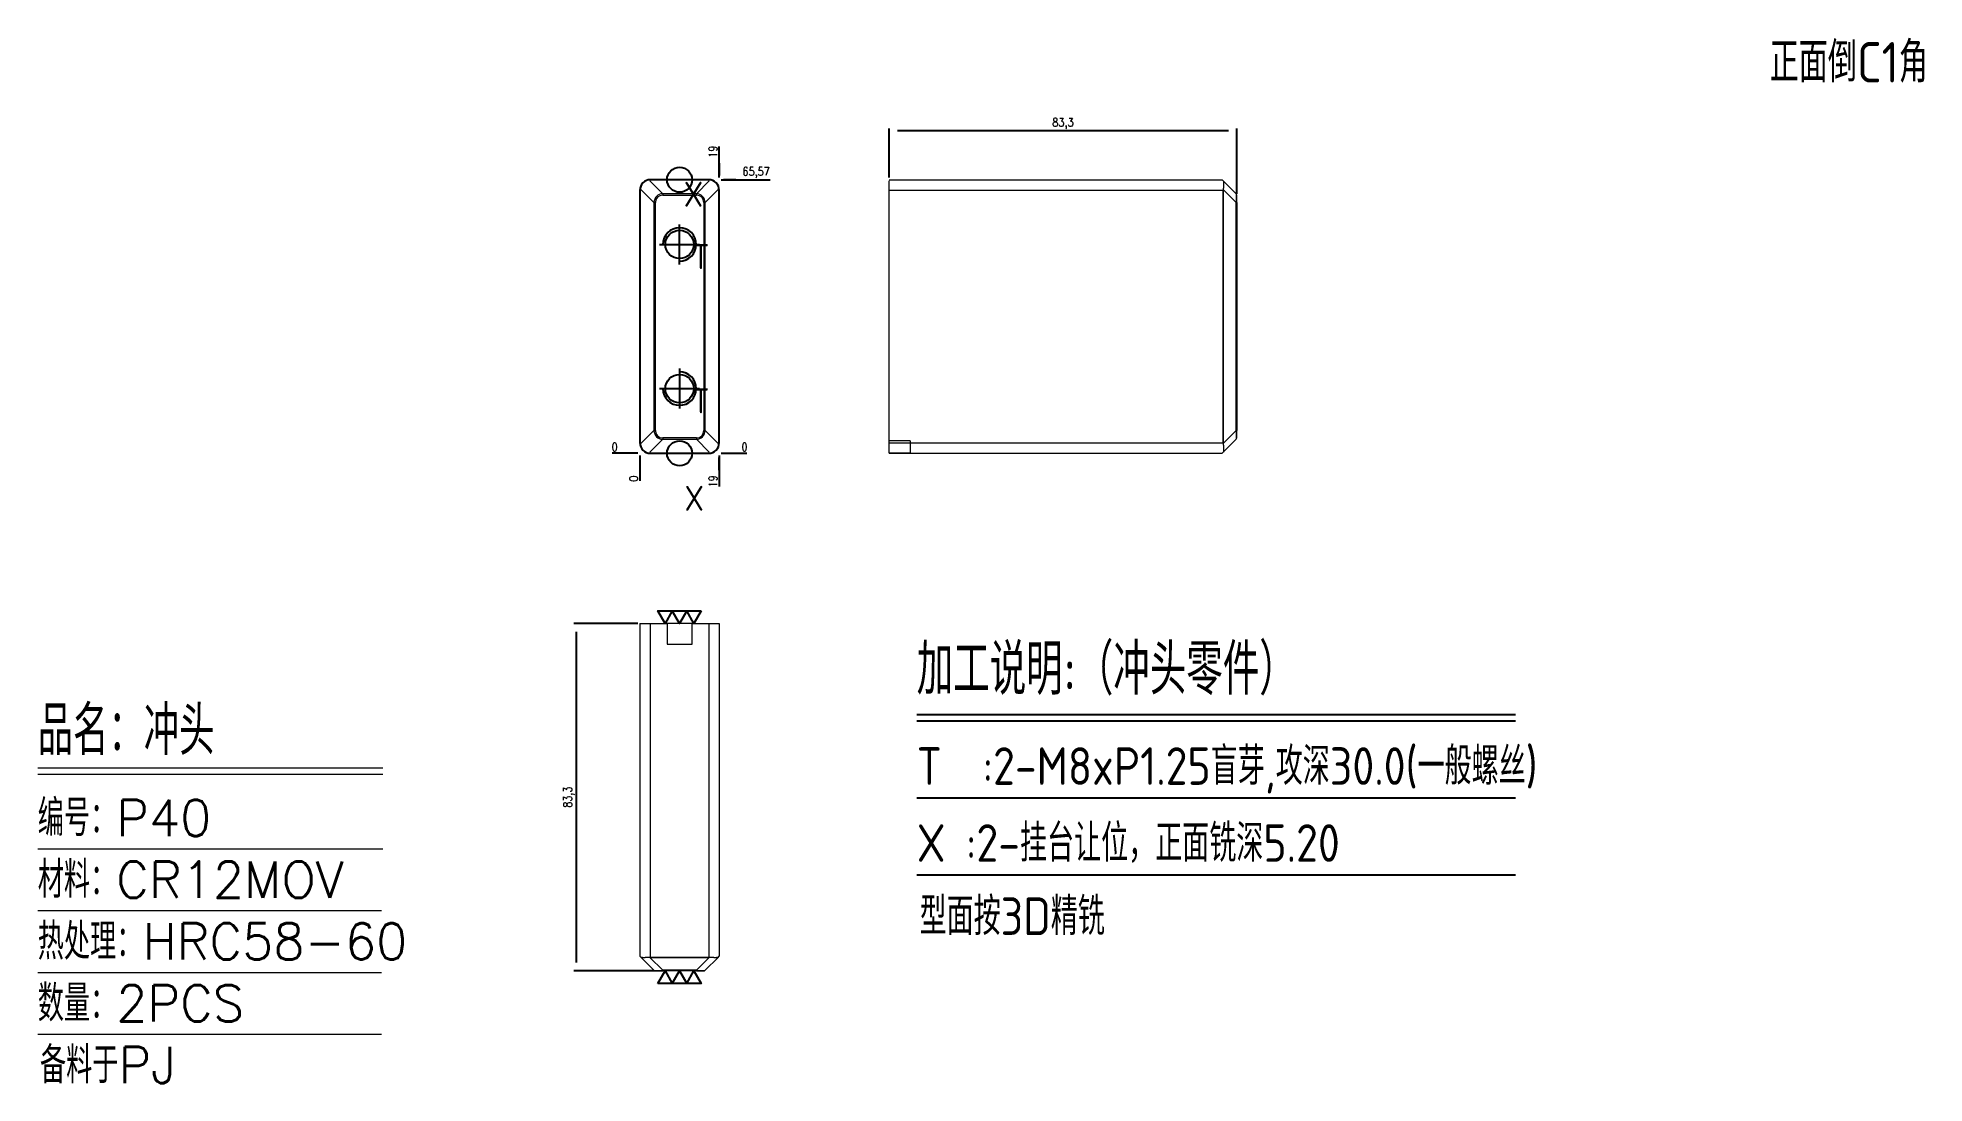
# Model space of a CAD drawing. Header units: millimetres. Extents: x 105982 to 106434, y 9309 to 9560.
import ezdxf
from ezdxf.enums import TextEntityAlignment as Align

# ---------------------------------------------------------------- set-up
doc = ezdxf.new("R2010")
doc.units = ezdxf.units.MM
doc.linetypes.add('CENTER', pattern=[0])
doc.linetypes.add('DASHED', pattern=[0])
for name, color, linetype in [('DIM', 4, 'Continuous'), ('PUNCH', 2, 'Continuous'), ('TEXT', 4, 'Continuous')]:
    doc.layers.add(name, color=color, linetype=linetype)
doc.styles.add('chinesef_fs', font='simplex.shx', dxfattribs={"bigfont": 'gbcbig.shx'})
doc.styles.add('gbenor', font='gbenor.shx', dxfattribs={"bigfont": 'gbcbig.shx'})
doc.styles.get("Standard").update_dxf_attribs({"font": 'txt.shx', "width": 0.85, "bigfont": 'ctxt.shx'})
doc.dimstyles.new('T-2-WX', dxfattribs={"dimtxt": 2, "dimasz": 2, "dimexe": 0.5, "dimexo": 0.5, "dimgap": 0.5, "dimtad": 1, "dimtxsty": 'Standard', "dimblk": 'OPEN30', "dimcen": 0, "dimazin": 3, "dimtfac": 1, "dimtmove": 0, "dimatfit": 3, "dimldrblk": 'OPEN30', "dimlwd": -1, "dimlwe": -1})

# ---------------------------------------------------------------- blocks, each defined once
blk = doc.blocks.new('*u7579')
at = {"layer": 'PUNCH', "color": 11, "linetype": 'Continuous', "lineweight": 13}
for p, q in [((-19.37, 10.69), (-16.87, 10.69)), ((-19.37, 10.69), (-19.37, -69.11)), ((-16.87, 10.69), (-12.86, 10.69)), ((-6.88, 10.69), (-12.86, 10.69)), ((-12.86, 10.69), (-12.86, 5.69)), ((-6.88, 10.69), (-2.87, 10.69)), ((-6.88, 5.69), (-6.88, 10.69)), ((-2.87, 10.69), (-0.37, 10.69)), ((-0.37, 10.69), (-0.37, -69.11)), ((-12.86, 5.69), (-6.88, 5.69))]:
    blk.add_line(p, q, dxfattribs=at)
at = {"layer": 'PUNCH', "color": 155, "linetype": 'DASHED', "lineweight": 13}
for p, q in [((-16.87, 10.69), (-16.87, -69.36)), ((-2.87, 10.69), (-2.87, -69.36)), ((-16.99, -69.36), (-13.89, -72.46)), ((-5.84, -72.46), (-2.74, -69.36)), ((-5.84, -72.46), (-13.89, -72.46)), ((-13.89, -72.46), (-13.89, -72.61)), ((-5.84, -72.61), (-5.84, -72.46))]:
    blk.add_line(p, q, dxfattribs=at)
at = {"layer": 'PUNCH', "color": 155, "linetype": 'Continuous', "lineweight": 13}
for p, q in [((-16.87, 10.69), (-16.87, -69.36)), ((-2.87, 10.69), (-2.87, -69.36)), ((-13.89, -72.46), (-16.99, -69.36)), ((-2.74, -69.36), (-5.84, -72.46)), ((-13.89, -72.61), (-13.89, -72.46)), ((-13.89, -72.46), (-5.84, -72.46)), ((-5.84, -72.61), (-5.84, -72.46))]:
    blk.add_line(p, q, dxfattribs=at)
at = {"layer": 'PUNCH', "color": 2, "linetype": 'Continuous', "lineweight": 13}
for p, q in [((-19.37, -69.11), (-16.02, -72.46)), ((-19.12, -69.36), (-19.12, -69.36)), ((-16.87, -69.36), (-2.87, -69.36)), ((-3.72, -72.46), (-0.62, -69.36)), ((-0.62, -69.36), (-0.37, -69.11)), ((-0.62, -69.36), (-0.62, -69.36)), ((-15.66, -72.61), (-13.89, -72.61)), ((-5.84, -72.61), (-13.89, -72.61)), ((-5.84, -72.61), (-4.08, -72.61))]:
    blk.add_line(p, q, dxfattribs=at)
at = {"layer": 'PUNCH', "color": 2, "linetype": 'DASHED', "lineweight": 13}
for p, q in [((-19.12, -69.36), (-19.12, -69.36)), ((-2.87, -69.36), (-16.87, -69.36))]:
    blk.add_line(p, q, dxfattribs=at)
at = {"layer": 'PUNCH', "color": 2, "linetype": 'Continuous', "lineweight": 13}
for centre, start, end in [((-15.66, -72.11), 225, 270), ((-4.08, -72.11), 270, 315)]:
    blk.add_arc(centre, 0.5, start, end, dxfattribs=at)
at = {"layer": 'PUNCH', "color": 2, "linetype": 'DASHED', "lineweight": 13}
for centre, major_axis, start_param, end_param in [((-16.87, -71.61), (-0.06, 2.25), 6.255411, 6.311076), ((-2.87, -71.61), (-2.25, 0.07), 4.686955, 4.742622)]:
    blk.add_ellipse(centre, major_axis=major_axis, ratio=0.99998, start_param=start_param, end_param=end_param, dxfattribs=at)
at = {"layer": 'PUNCH', "color": 2, "linetype": 'Continuous', "lineweight": 13}
for centre, major_axis, ratio, start_param, end_param in [((-16.87, -71.61), (2.25, 0.06), 0.999972, 1.54251, 1.598186), ((-2.87, -71.61), (-2.25, 0.08), 0.999985, 4.691516, 4.747193)]:
    blk.add_ellipse(centre, major_axis=major_axis, ratio=ratio, start_param=start_param, end_param=end_param, dxfattribs=at)
at = {"layer": 'PUNCH', "color": 155, "linetype": 'DASHED', "lineweight": 13}
for centre, major_axis, start_param, end_param in [((-12.13, -72.11), (3.89, 0.34), 3.189034, 4.236231), ((-7.61, -72.11), (-3.89, 0.34), 2.046954, 3.094152)]:
    blk.add_ellipse(centre, major_axis=major_axis, ratio=0.056661, start_param=start_param, end_param=end_param, dxfattribs=at)
at = {"layer": 'PUNCH', "color": 155, "linetype": 'Continuous', "lineweight": 13}
for centre, major_axis, start_param, end_param in [((-12.13, -72.11), (3.89, 0.34), 3.189034, 4.236231), ((-7.61, -72.11), (-3.89, 0.34), 2.046954, 3.094152)]:
    blk.add_ellipse(centre, major_axis=major_axis, ratio=0.056661, start_param=start_param, end_param=end_param, dxfattribs=at)
at = {"layer": 'PUNCH', "color": 2, "linetype": 'Continuous', "lineweight": 13}
for points in [[(-16.99, -69.36), (-17.06, -69.36), (-17.13, -69.37), (-17.27, -69.38), (-17.33, -69.38), (-17.47, -69.39), (-17.53, -69.4), (-17.63, -69.41), (-17.66, -69.41), (-17.72, -69.41), (-17.76, -69.42), (-17.91, -69.43), (-18.03, -69.43), (-18.2, -69.44), (-18.25, -69.44), (-18.33, -69.45), (-18.36, -69.45), (-18.41, -69.45), (-18.44, -69.45), (-18.56, -69.45), (-18.64, -69.45), (-18.76, -69.44), (-18.8, -69.43), (-18.85, -69.43), (-18.86, -69.43), (-18.89, -69.42), (-18.91, -69.42), (-18.98, -69.41), (-19.02, -69.4), (-19.06, -69.39), (-19.07, -69.38), (-19.08, -69.38), (-19.09, -69.38), (-19.11, -69.37), (-19.11, -69.36), (-19.12, -69.36)], [(-0.62, -69.36), (-0.63, -69.36), (-0.63, -69.37), (-0.65, -69.38), (-0.67, -69.38), (-0.7, -69.39), (-0.72, -69.4), (-0.75, -69.41), (-0.76, -69.41), (-0.79, -69.41), (-0.8, -69.42), (-0.87, -69.43), (-0.94, -69.43), (-1.05, -69.44), (-1.09, -69.44), (-1.16, -69.45), (-1.18, -69.45), (-1.23, -69.45), (-1.25, -69.45), (-1.37, -69.45), (-1.48, -69.45), (-1.65, -69.44), (-1.71, -69.43), (-1.8, -69.43), (-1.83, -69.43), (-1.89, -69.42), (-1.92, -69.42), (-2.07, -69.41), (-2.2, -69.4), (-2.37, -69.39), (-2.4, -69.38), (-2.47, -69.38), (-2.5, -69.38), (-2.61, -69.37), (-2.68, -69.36), (-2.74, -69.36)]]:
    blk.add_open_spline(points, degree=3, knots=[0, 0, 0, 0, 0.0625, 0.0625, 0.125, 0.125, 0.1875, 0.1875, 0.21875, 0.21875, 0.25, 0.25, 0.375, 0.375, 0.4375, 0.4375, 0.46875, 0.46875, 0.5, 0.5, 0.625, 0.625, 0.6875, 0.6875, 0.71875, 0.71875, 0.75, 0.75, 0.875, 0.875, 0.90625, 0.90625, 0.9375, 0.9375, 1, 1, 1, 1], dxfattribs=at)
blk = doc.blocks.new('*u7580')
at = {"layer": 'PUNCH', "color": 11, "linetype": 'Continuous', "lineweight": 13}
for p, q in [((-40.42, 49.13), (39.38, 49.13)), ((-40.42, 46.63), (-40.42, 48.88)), ((-40.42, -13.94), (-40.42, 46.63)), ((-40.42, -16.44), (-40.42, -13.94)), ((-40.42, -16.44), (39.38, -16.44))]:
    blk.add_line(p, q, dxfattribs=at)
at = {"layer": 'PUNCH', "color": 155, "linetype": 'DASHED', "lineweight": 13}
for p, q in [((-40.42, 46.63), (39.63, 46.63)), ((42.73, 43.65), (39.63, 46.75)), ((42.73, 43.65), (42.73, -10.97)), ((42.73, 43.65), (42.88, 43.65)), ((39.63, -14.07), (42.73, -10.97)), ((42.88, -10.97), (42.73, -10.97)), ((-40.42, -13.94), (39.63, -13.94))]:
    blk.add_line(p, q, dxfattribs=at)
at = {"layer": 'PUNCH', "color": 155, "linetype": 'Continuous', "lineweight": 13}
for p, q in [((-40.42, 46.63), (39.63, 46.63)), ((39.63, 46.75), (42.73, 43.65)), ((42.88, 43.65), (42.73, 43.65)), ((42.73, -10.97), (42.73, 43.65)), ((42.73, -10.97), (39.63, -14.07)), ((42.73, -10.97), (42.88, -10.97)), ((-40.42, -13.94), (39.63, -13.94))]:
    blk.add_line(p, q, dxfattribs=at)
at = {"layer": 'PUNCH', "color": 2, "linetype": 'Continuous', "lineweight": 13}
for p, q in [((42.73, 45.77), (39.38, 49.13)), ((39.63, 48.88), (39.63, 48.88)), ((39.63, 48.87), (39.63, 48.88)), ((39.63, -13.94), (39.63, 46.63)), ((42.88, 43.65), (42.88, 45.42)), ((42.88, 43.65), (42.88, -10.97)), ((39.38, -16.44), (42.73, -13.09)), ((42.88, -12.73), (42.88, -10.97)), ((39.63, -16.19), (39.63, -16.19))]:
    blk.add_line(p, q, dxfattribs=at)
at = {"layer": 'PUNCH', "color": 2, "linetype": 'DASHED', "lineweight": 13}
for p, q in [((39.63, 46.63), (39.63, -13.94)), ((39.63, -16.19), (39.63, -16.19))]:
    blk.add_line(p, q, dxfattribs=at)
at = {"layer": 'PUNCH', "color": 11, "linetype": 'DASHED', "lineweight": 13}
for p, q in [((-35.42, -13.44), (-40.42, -13.44)), ((-35.42, -13.44), (-35.42, -16.44)), ((-35.42, -16.44), (-40.42, -16.44))]:
    blk.add_line(p, q, dxfattribs=at)
at = {"layer": 'PUNCH', "color": 2, "linetype": 'Continuous', "lineweight": 13}
for centre, start, end in [((42.38, 45.42), 0, 45), ((42.38, -12.73), 315, 0)]:
    blk.add_arc(centre, 0.5, start, end, dxfattribs=at)
for centre, major_axis, ratio, start_param, end_param in [((41.88, 46.63), (-0.06, -2.25), 0.999948, 4.684285, 4.739963), ((41.88, -13.94), (-2.25, -0.09), 0.999996, 6.241131, 6.296795)]:
    blk.add_ellipse(centre, major_axis=major_axis, ratio=ratio, start_param=start_param, end_param=end_param, dxfattribs=at)
at = {"layer": 'PUNCH', "color": 155, "linetype": 'DASHED', "lineweight": 13}
for centre, major_axis, start_param, end_param in [((42.38, 41.88), (-0.34, -3.89), 2.046954, 3.094152), ((42.38, -9.2), (-0.34, 3.89), 3.189034, 4.236231)]:
    blk.add_ellipse(centre, major_axis=major_axis, ratio=0.056661, start_param=start_param, end_param=end_param, dxfattribs=at)
at = {"layer": 'PUNCH', "color": 155, "linetype": 'Continuous', "lineweight": 13}
for centre, major_axis, start_param, end_param in [((42.38, 41.88), (-0.34, -3.89), 2.046954, 3.094152), ((42.38, -9.2), (-0.34, 3.89), 3.189034, 4.236231)]:
    blk.add_ellipse(centre, major_axis=major_axis, ratio=0.056661, start_param=start_param, end_param=end_param, dxfattribs=at)
at = {"layer": 'PUNCH', "color": 2, "linetype": 'Continuous', "lineweight": 13}
for points in [[(39.63, 48.87), (39.63, 48.87), (39.64, 48.86), (39.65, 48.84), (39.65, 48.83), (39.66, 48.8), (39.67, 48.78), (39.68, 48.74), (39.68, 48.73), (39.68, 48.71), (39.69, 48.69), (39.7, 48.62), (39.7, 48.56), (39.71, 48.44), (39.71, 48.4), (39.72, 48.33), (39.72, 48.31), (39.72, 48.27), (39.72, 48.24), (39.72, 48.12), (39.71, 48.02), (39.71, 47.85), (39.7, 47.79), (39.7, 47.7), (39.7, 47.67), (39.69, 47.61), (39.69, 47.58), (39.68, 47.42), (39.67, 47.29), (39.66, 47.13), (39.65, 47.09), (39.65, 47.03), (39.65, 46.99), (39.64, 46.89), (39.63, 46.82), (39.63, 46.75)], [(39.63, -14.07), (39.63, -14.13), (39.64, -14.2), (39.65, -14.34), (39.65, -14.4), (39.66, -14.54), (39.67, -14.6), (39.68, -14.7), (39.68, -14.73), (39.68, -14.8), (39.69, -14.83), (39.7, -14.98), (39.7, -15.1), (39.71, -15.27), (39.71, -15.33), (39.72, -15.41), (39.72, -15.43), (39.72, -15.48), (39.72, -15.51), (39.72, -15.63), (39.71, -15.72), (39.71, -15.83), (39.7, -15.87), (39.7, -15.92), (39.7, -15.94), (39.69, -15.97), (39.69, -15.98), (39.68, -16.05), (39.67, -16.09), (39.66, -16.13), (39.65, -16.14), (39.65, -16.16), (39.65, -16.16), (39.64, -16.18), (39.63, -16.18), (39.63, -16.19)]]:
    blk.add_open_spline(points, degree=3, knots=[0, 0, 0, 0, 0.0625, 0.0625, 0.125, 0.125, 0.1875, 0.1875, 0.21875, 0.21875, 0.25, 0.25, 0.375, 0.375, 0.4375, 0.4375, 0.46875, 0.46875, 0.5, 0.5, 0.625, 0.625, 0.6875, 0.6875, 0.71875, 0.71875, 0.75, 0.75, 0.875, 0.875, 0.90625, 0.90625, 0.9375, 0.9375, 1, 1, 1, 1], dxfattribs=at)
blk = doc.blocks.new('*D7581')
at = {"layer": 'Defpoints', "color": 0}
for p in [(106126.21, 9460.4), (106145.21, 9460.4), (106150.21, 9460.4)]:
    blk.add_point(p, dxfattribs=at)
at = {"layer": 'DIM', "color": 0}
blk.add_line((106145.71, 9460.4), (106151.85, 9460.4), dxfattribs=at)
at = {"layer": 'DIM', "color": 0, "insert": (106151.28, 9461.9), "char_height": 2, "attachment_point": 5}
blk.add_mtext('0', dxfattribs=at)
blk = doc.blocks.new('_Open30')
blk = doc.blocks.new('*D7582')
at = {"layer": 'Defpoints', "color": 0}
for p in [(106145.21, 9525.97), (106150.21, 9525.97), (106126.21, 9460.4)]:
    blk.add_point(p, dxfattribs=at)
at = {"layer": 'DIM', "color": 0}
for p, q in [((106145.71, 9525.97), (106149.21, 9525.97)), ((106149.21, 9525.97), (106146.21, 9525.97)), ((106146.21, 9525.97), (106157.43, 9525.97))]:
    blk.add_line(p, q, dxfattribs=at)
at = {"layer": 'DIM', "color": 0, "insert": (106154.07, 9527.66), "char_height": 2, "attachment_point": 5}
blk.add_mtext('65,57', dxfattribs=at)
blk = doc.blocks.new('*D7583')
at = {"layer": 'Defpoints', "color": 0}
for p in [(106121.21, 9460.4), (106126.21, 9460.4), (106126.21, 9460.4)]:
    blk.add_point(p, dxfattribs=at)
at = {"layer": 'DIM', "color": 0}
blk.add_line((106125.71, 9460.4), (106119.58, 9460.4), dxfattribs=at)
at = {"layer": 'DIM', "color": 0, "insert": (106120.15, 9461.9), "char_height": 2, "attachment_point": 5}
blk.add_mtext('0', dxfattribs=at)
blk = doc.blocks.new('*D7584')
at = {"layer": 'Defpoints', "color": 0}
for p in [(106126.21, 9460.4), (106145.21, 9460.4), (106145.21, 9455.4)]:
    blk.add_point(p, dxfattribs=at)
at = {"layer": 'DIM', "color": 0}
for p, q in [((106145.21, 9459.9), (106145.21, 9456.4)), ((106145.21, 9456.4), (106145.21, 9459.4)), ((106145.21, 9459.4), (106145.21, 9452.48))]:
    blk.add_line(p, q, dxfattribs=at)
at = {"layer": 'DIM', "color": 0, "insert": (106143.71, 9453.69), "char_height": 2, "attachment_point": 5, "rotation": 90}
blk.add_mtext('19', dxfattribs=at)
blk = doc.blocks.new('*D7585')
at = {"layer": 'Defpoints', "color": 0}
for p in [(106126.21, 9460.4), (106126.21, 9460.4), (106126.21, 9455.4)]:
    blk.add_point(p, dxfattribs=at)
at = {"layer": 'DIM', "color": 0}
blk.add_line((106126.21, 9459.9), (106126.21, 9453.77), dxfattribs=at)
at = {"layer": 'DIM', "color": 0, "insert": (106124.71, 9454.34), "char_height": 2, "attachment_point": 5, "rotation": 90}
blk.add_mtext('0', dxfattribs=at)
blk = doc.blocks.new('*D7586')
at = {"layer": 'Defpoints', "color": 0}
for p in [(106145.21, 9530.97), (106145.21, 9525.97), (106126.21, 9460.4)]:
    blk.add_point(p, dxfattribs=at)
at = {"layer": 'DIM', "color": 0}
for p, q in [((106145.21, 9526.97), (106145.21, 9533.9)), ((106145.21, 9526.47), (106145.21, 9529.97)), ((106145.21, 9529.97), (106145.21, 9526.97))]:
    blk.add_line(p, q, dxfattribs=at)
at = {"layer": 'DIM', "color": 0, "insert": (106143.71, 9532.69), "char_height": 2, "attachment_point": 5, "rotation": 90}
blk.add_mtext('19', dxfattribs=at)
blk = doc.blocks.new('*D7587')
at = {"layer": 'Defpoints', "color": 0}
for p in [(106269.26, 9537.75), (106185.96, 9525.97), (106269.26, 9522.08)]:
    blk.add_point(p, dxfattribs=at)
at = {"layer": 'DIM', "color": 0}
for p, q in [((106185.96, 9526.47), (106185.96, 9538.25)), ((106187.96, 9537.75), (106267.26, 9537.75)), ((106269.26, 9522.58), (106269.26, 9538.25))]:
    blk.add_line(p, q, dxfattribs=at)
at = {"layer": 'DIM', "color": 0, "insert": (106227.61, 9539.44), "char_height": 2, "attachment_point": 5}
blk.add_mtext('83,3', dxfattribs=at)
blk = doc.blocks.new('*D7588')
at = {"layer": 'Defpoints', "color": 0}
for p in [(106126.21, 9419.65), (106110.91, 9336.35), (106130.16, 9336.35)]:
    blk.add_point(p, dxfattribs=at)
at = {"layer": 'DIM', "color": 0}
for p, q in [((106125.71, 9419.65), (106110.41, 9419.65)), ((106110.91, 9417.65), (106110.91, 9338.35)), ((106129.66, 9336.35), (106110.41, 9336.35))]:
    blk.add_line(p, q, dxfattribs=at)
at = {"layer": 'DIM', "color": 0, "insert": (106109.22, 9378), "char_height": 2, "attachment_point": 5, "rotation": 90}
blk.add_mtext('83,3', dxfattribs=at)

msp = doc.modelspace()

# ---------------------------------------------------------------- linework, layer by layer
at = {"layer": 'DIM', "color": 4, "linetype": 'Continuous', "lineweight": 13}
for p, q in [((105981.898, 9385.011), (106064.638, 9385.011)), ((105981.898, 9383.486), (106064.638, 9383.486)), ((105981.898, 9365.623), (106064.638, 9365.623)), ((105981.898, 9350.81), (106064.278, 9350.81)), ((105981.898, 9335.997), (106064.278, 9335.997)), ((105981.898, 9321.184), (106064.278, 9321.184))]:
    msp.add_line(p, q, dxfattribs=at)
at = {"layer": 'PUNCH', "color": 155, "linetype": 'DASHED', "lineweight": 13}
for p, q in [((106129.568, 9520.496), (106126.468, 9523.596)), ((106128.589, 9525.717), (106131.689, 9522.617)), ((106131.689, 9522.617), (106131.689, 9522.264)), ((106139.739, 9522.617), (106131.689, 9522.617)), ((106131.689, 9522.264), (106139.739, 9522.264)), ((106139.739, 9522.617), (106142.839, 9525.717)), ((106139.739, 9522.264), (106139.739, 9522.617)), ((106144.961, 9523.596), (106141.861, 9520.496)), ((106129.568, 9520.496), (106129.921, 9520.496)), ((106129.568, 9520.496), (106129.568, 9465.879)), ((106129.921, 9465.879), (106129.921, 9520.496)), ((106141.507, 9520.496), (106141.507, 9465.879)), ((106141.507, 9520.496), (106141.861, 9520.496)), ((106141.861, 9465.879), (106141.861, 9520.496)), ((106126.468, 9462.779), (106129.568, 9465.879)), ((106131.689, 9463.757), (106128.589, 9460.657)), ((106129.921, 9465.879), (106129.568, 9465.879)), ((106139.739, 9464.111), (106131.689, 9464.111)), ((106131.689, 9464.111), (106131.689, 9463.757)), ((106131.689, 9463.757), (106139.739, 9463.757)), ((106139.739, 9464.111), (106139.739, 9463.757)), ((106142.839, 9460.657), (106139.739, 9463.757)), ((106141.861, 9465.879), (106141.507, 9465.879)), ((106141.861, 9465.879), (106144.961, 9462.779))]:
    msp.add_line(p, q, dxfattribs=at)
at = {"layer": 'PUNCH', "color": 4, "linetype": 'CENTER'}
for p, q in [((106135.714, 9505.671), (106135.714, 9515.271)), ((106130.914, 9510.471), (106140.514, 9510.471)), ((106135.714, 9480.704), (106135.714, 9471.104)), ((106130.914, 9475.904), (106140.514, 9475.904))]:
    msp.add_line(p, q, dxfattribs=at)
at = {"layer": 'PUNCH', "color": 11}
msp.add_lwpolyline([(106142.714, 9460.404, 0.4142136), (106145.214, 9462.904), (106145.214, 9523.471, 0.4142135), (106142.714, 9525.971), (106128.714, 9525.971, 0.4142136), (106126.214, 9523.471), (106126.214, 9462.904, 0.4142135), (106128.714, 9460.404)], format="xyb", close=True, dxfattribs=at)
at = {"layer": 'PUNCH'}
for centre in [(106135.714, 9525.971), (106135.714, 9460.404)]:
    msp.add_circle(centre, 3, dxfattribs=at)
at = {"layer": 'PUNCH', "linetype": 'Continuous', "lineweight": 25}
for centre in [(106135.714, 9510.471), (106135.714, 9475.904)]:
    msp.add_circle(centre, 3.4, dxfattribs=at)
for centre, start, end in [((106135.714, 9510.471), 270, 180), ((106135.714, 9475.904), 180, 90)]:
    msp.add_arc(centre, 4, start, end, dxfattribs=at)
at = {"layer": 'PUNCH', "color": 11, "linetype": 'Continuous', "lineweight": 13}
msp.add_arc((106135.714, 9460.404), 3, 4.78019, 175.2198, dxfattribs=at)
at = {"layer": 'PUNCH', "color": 155, "linetype": 'DASHED', "lineweight": 13}
for centre, major_axis, ratio, start_param, end_param in [((106133.457, 9518.728), (-3.266, 3.266), 0.6495191, 5.7595865, 6.8067841), ((106133.457, 9518.728), (-3.062, 3.062), 0.5773503, 5.7595865, 6.8067841), ((106137.971, 9518.728), (3.266, 3.266), 0.6495191, 5.7595865, 6.8067841), ((106137.971, 9518.728), (3.062, 3.062), 0.5773503, 5.7595865, 6.8067841), ((106133.457, 9467.646), (3.266, 3.266), 0.6495191, 2.6179938, 3.6651914), ((106133.457, 9467.646), (-3.062, -3.062), 0.5773503, 5.7595865, 6.8067841), ((106137.971, 9467.646), (3.062, -3.062), 0.5773503, 5.7595865, 6.8067841), ((106137.971, 9467.646), (-3.266, 3.266), 0.6495191, 2.6179938, 3.6651914)]:
    msp.add_ellipse(centre, major_axis=major_axis, ratio=ratio, start_param=start_param, end_param=end_param, dxfattribs=at)
at = {"layer": 'TEXT', "color": 3}
for p, q in [((106192.557, 9397.822), (106336.091, 9397.822)), ((106192.557, 9396.247), (106336.091, 9396.247)), ((106192.557, 9377.797), (106336.091, 9377.797)), ((106192.557, 9359.347), (106336.091, 9359.347))]:
    msp.add_line(p, q, dxfattribs=at)
at = {"layer": 'TEXT'}
for points in [[(106140.91, 9422.654), (106139.178, 9419.654), (106137.446, 9422.654), (106135.714, 9419.654), (106133.982, 9422.654), (106132.25, 9419.654), (106130.518, 9422.654), (106140.91, 9422.654)], [(106130.518, 9333.354), (106132.25, 9336.354), (106133.982, 9333.354), (106135.714, 9336.354), (106137.446, 9333.354), (106139.178, 9336.354), (106140.91, 9333.354), (106130.518, 9333.354)]]:
    msp.add_lwpolyline(points, close=True, dxfattribs=at)

# ---------------------------------------------------------------- block references
at = {"layer": 'PUNCH', "color": 11}
for name, p in [('*u7580', (106226.388, 9476.845)), ('*u7579', (106145.583, 9408.961))]:
    msp.add_blockref(name, p, dxfattribs=at)

# ---------------------------------------------------------------- texts
at = {"layer": 'DIM', "color": 3, "linetype": 'Continuous', "lineweight": 13, "style": 'chinesef_fs'}
for s, height, p in [('品名：冲头', 11.7634, (105981.898, 9388.061)), ('编号：P40', 8.7136, (105981.898, 9368.673)), ('材料：CR12MOV', 8.7136, (105981.898, 9353.86)), ('热处理：HRC58-60', 8.71362, (105981.898, 9339.047)), ('数量：2PCS', 8.7136, (105981.898, 9324.234)), ('备料于PJ', 8.7136, (105982.428, 9309.42))]:
    msp.add_text(s, height=height, dxfattribs=at).set_placement(p)
at = {"layer": 'TEXT', "color": 4, "lineweight": 18, "style": 'gbenor'}
msp.add_text('正面倒C1角', height=9.6782, dxfattribs=at).set_placement((106396.975, 9549.288))
at = {"layer": 'TEXT', "color": 4, "style": 'gbenor'}
for s, p in [('X', (106139.058, 9522.5)), ('T', (106140.834, 9507.561)), ('T', (106140.834, 9472.994)), ('X', (106139.24, 9449.627))]:
    msp.add_text(s, height=6, dxfattribs=at).set_placement(p, align=Align.MIDDLE_CENTER)
for s, height, p in [('加工说明:（冲头零件）', 12.15, (106192.557, 9402.547)), ('T  :2-M8xP1.25盲芽,攻深30.0(一般螺丝)', 9, (106192.557, 9380.947)), ('X :2-挂台让位，正面铣深5.20', 9, (106192.557, 9362.497))]:
    msp.add_text(s, height=height, dxfattribs=at).set_placement(p)
at = {"layer": 'TEXT', "color": 2, "style": 'gbenor'}
msp.add_text('型面按3D精铣', height=9, dxfattribs=at).set_placement((106193.24, 9344.96))

# ---------------------------------------------------------------- dimensions: what is measured, and where the dimension line sits
at = {"layer": 'DIM', "color": 11}
dim = msp.add_linear_dim(base=(106269.264, 9537.748), p1=(106185.964, 9525.971), p2=(106269.264, 9522.082), dimstyle='T-2-WX', dxfattribs=at)
dim.commit()
dim.dimension.update_dxf_attribs({"geometry": '*D7587', "text_midpoint": (106227.614, 9539.438)})
for feature_location, offset, dtype, origin, picture, middle in [((106145.214, 9525.971), (0, 5), 1, (106126.214, 9460.404), '*D7586', (106143.714, 9532.685)), ((106145.214, 9525.971), (5, 0), 0, (106126.214, 9460.404), '*D7582', (106154.074, 9527.661)), ((106126.21406662, 9460.403773336), (-5, 0), 0, (106126.21406662, 9460.403773336), '*D7583', (106120.147399953, 9461.903773336)), ((106145.214062746, 9460.403773336), (5, 0), 0, (106126.21406662, 9460.403773336), '*D7581', (106151.280729412, 9461.903773336)), ((106126.21406662, 9460.403773336), (0, -5), 1, (106126.21406662, 9460.403773336), '*D7585', (106124.71406662, 9454.337106669)), ((106145.214, 9460.404), (0, -5), 1, (106126.214, 9460.404), '*D7584', (106143.714, 9453.689))]:
    dim = msp.add_ordinate_dim(feature_location=feature_location, offset=offset, dtype=dtype, origin=origin, dimstyle='T-2-WX', dxfattribs=at)
    dim.commit()
    dim.dimension.update_dxf_attribs({"geometry": picture, "text_midpoint": middle})
dim = msp.add_linear_dim(base=(106110.909, 9336.354), p1=(106126.214, 9419.654), p2=(106130.164, 9336.354), angle=90, dimstyle='T-2-WX', dxfattribs=at)
dim.commit()
dim.dimension.update_dxf_attribs({"geometry": '*D7588', "text_midpoint": (106109.218, 9378.004)})

doc.saveas('drawing.dxf')
